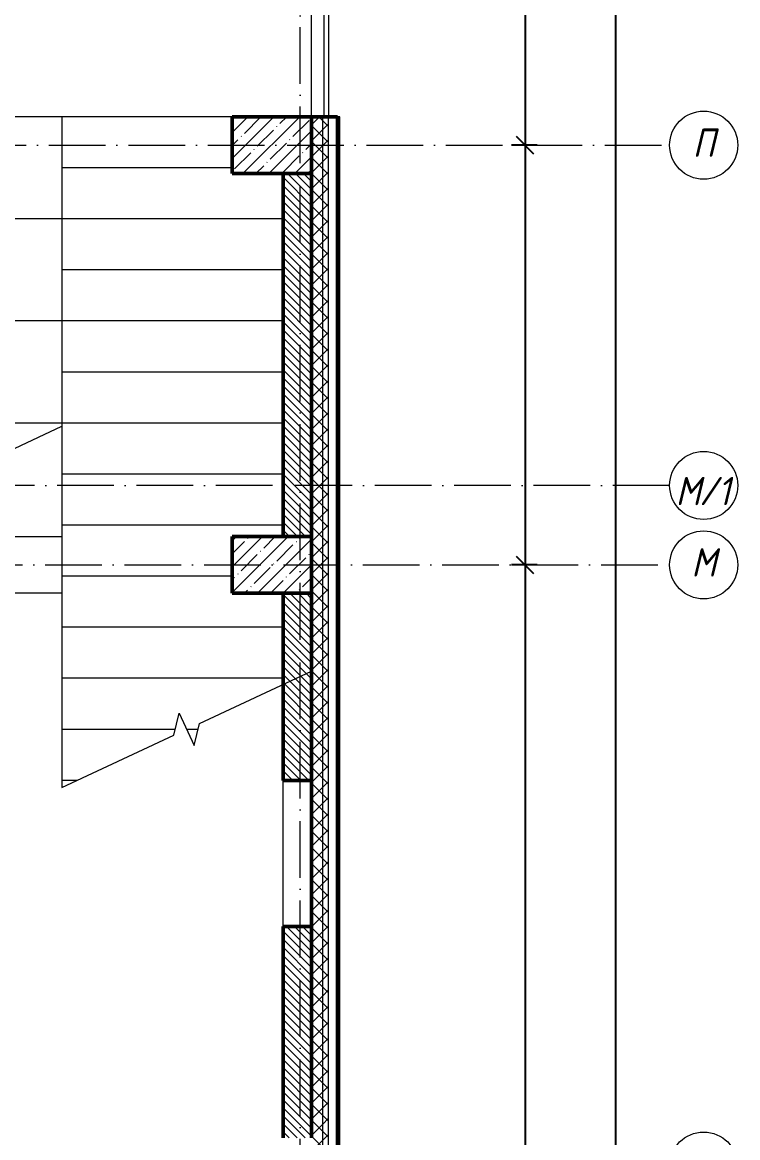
# Model space of a CAD drawing. Header units: millimetres. Extents: x -356862 to 418287, y 0 to 839748.
# Drawn here: x -155515 to -149207, y 476747 to 486580 of the extents above; entities that cross this region are included whole.
import ezdxf

# ---------------------------------------------------------------- set-up
doc = ezdxf.new("R2010")
doc.units = ezdxf.units.MM
doc.linetypes.add('50_200_ШТРИХ_1Т_ш5_п1_п1_', pattern=[700, 500, -100, 0, -100])
for name, color, linetype, lineweight in [('A-____-____-DIMS', 7, 'Continuous', 9), ('A-WALL-____-MCUT-2', 7, 'Continuous', 50), ('A-WALL-____-MCUT-3', 7, 'Continuous', 9), ('A-WALL-____-OTLN', 7, 'Continuous', 9), ('A-WALL-____-PATT-1', 7, 'Continuous', 9), ('A-WALL-FNSH-MCUT-1', 7, 'Continuous', 9), ('I-WALL-____-OTLN', 7, 'Continuous', 9), ('S-COLS-____-MCUT', 7, 'Continuous', 50), ('S-COLS-____-OTLN', 7, 'Continuous', 9), ('S-GRID-____-IDEN', 7, 'Continuous', 9), ('S-GRID-____-OTLN-1', 7, '50_200_ШТРИХ_1Т_ш5_п1_п1_', 9), ('S-STRS-____-MBND', 7, 'Continuous', 9), ('S-STRS-____-OTLN-1', 7, 'Continuous', 9)]:
    doc.layers.add(name, color=color, linetype=linetype, lineweight=lineweight)
doc.styles.add('ISOCPEUR_I', font='isocpeui.ttf', dxfattribs={"width": 0.9, "height": 2.5})
doc.dimstyles.new('ISO-2_5_0_9К_БОЛЬШОЙ_ОСИ', dxfattribs={"dimscale": 304.8, "dimtxt": 248.995294, "dimasz": 0.492126, "dimexe": 0.393701, "dimexo": 0, "dimgap": 0, "dimtad": 1, "dimdec": 0, "dimzin": 0, "dimdsep": 46, "dimtxsty": 'ISOCPEUR_I', "dimblk1": 'OBLIQUE', "dimblk2": 'OBLIQUE', "dimsah": 1, "dimcen": 0.09, "dimdle": 0.393701, "dimazin": 0, "dimtfac": 1, "dimtdec": 4, "dimtix": 1, "dimtmove": 0, "dimatfit": 3, "dimfxl": 1, "dimtvp": 1, "dimtolj": 1, "dimtzin": 0, "dimarcsym": 2})
pattern_1 = [(135, (-176515.067, 459015.94), (-35.35534, -35.35534), [])]
pattern_2 = [(45, (-176515.07, 459015.94), (-70.71068, 70.71068), []), (135, (-176515.07, 459015.94), (-70.71068, -70.71068), [])]

# ---------------------------------------------------------------- blocks, each defined once
blk = doc.blocks.new('BSC_Колонна _Прямоугольная - 500х700-V117-АР1_План отверстий 1 этажа в осях 1-64_А-ГГ')
at = {"layer": 'S-COLS-____-OTLN'}
h = blk.add_hatch(dxfattribs=at)
h.set_pattern_fill('FP_150', color=256, style=0, pattern_type=2)
h.set_pattern_definition([(315, (-22781.04, 23200), (114.04925, 114.04925), []), (315, (-22781.04, 23085.95), (114.04925, 114.04925), [201.613, -40.323, 3.353, -36.97])])
h.paths.add_polyline_path([(-250, 350), (-250, -350), (250, -350), (250, 350)], flags=0)
at = {"layer": 'S-COLS-____-MCUT'}
for p, q in [((250, 350), (-250, 350)), ((-250, 350), (-250, -350)), ((250, -350), (250, 350)), ((-250, -350), (250, -350))]:
    blk.add_line(p, q, dxfattribs=at)
blk = doc.blocks.new('BSC_Колонна _Прямоугольная - 500х700-V118-АР1_План отверстий 1 этажа в осях 1-64_А-ГГ')
at = {"layer": 'S-COLS-____-OTLN'}
h = blk.add_hatch(dxfattribs=at)
h.set_pattern_fill('FP_151', color=256, style=0, pattern_type=2)
h.set_pattern_definition([(315, (-26481.04, 23200), (114.04925, 114.04925), []), (315, (-26481.04, 23085.95), (114.04925, 114.04925), [201.613, -40.323, 3.353, -36.97])])
h.paths.add_polyline_path([(-250, -350), (250, -350), (250, 350), (-250, 350)], flags=0)
at = {"layer": 'S-COLS-____-MCUT'}
for p, q in [((250, 350), (-250, 350)), ((-250, 350), (-250, -350)), ((250, -350), (250, 350)), ((-250, -350), (250, -350))]:
    blk.add_line(p, q, dxfattribs=at)
blk = doc.blocks.new('Ось сетки - Круг_Ø6_00__ISO-2_5_0_9K_-25732049-АР1_План отверстий 1 этажа в осях 1-64_А-ГГ')
at = {"layer": 'S-GRID-____-IDEN'}
blk.add_circle((0, 0), 3, dxfattribs=at)
blk = doc.blocks.new('_Oblique')
at = {"color": 0, "linetype": 'ByBlock', "lineweight": -2}
blk.add_line((-0.5, -0.5), (0.5, 0.5), dxfattribs=at)
blk = doc.blocks.new('*D13296')
at = {"layer": 'A-____-____-DIMS', "color": 0, "lineweight": -2, "transparency": 16777216}
for p, q in [((-151082.5, 491617), (-151082.5, 485377)), ((-150976.5, 491497), (-151202.5, 491497)), ((-150976.5, 485497), (-151202.5, 485497))]:
    blk.add_line(p, q, dxfattribs=at)
at = {"layer": 'Defpoints', "color": 0, "transparency": 16777216}
for p in [(-150976.5, 491497), (-151082.5, 485497), (-150976.5, 485497)]:
    blk.add_point(p, dxfattribs=at)
at = {"layer": 'A-____-____-DIMS', "color": 0, "lineweight": -2, "transparency": 16777216, "xscale": 150, "yscale": 150, "zscale": 150}
for p, rotation in [((-151082.5, 491497), 90), ((-151082.5, 485497), 270)]:
    blk.add_blockref('_Oblique', p, dxfattribs=dict(at, rotation=rotation))
at = {"layer": 'A-____-____-DIMS', "color": 0, "transparency": 16777216, "insert": (-151083.8, 488497), "char_height": 2.5, "width": 758.478, "attachment_point": 5, "rotation": 90, "style": 'ISOCPEUR_I'}
blk.add_mtext('\\A1;6000', dxfattribs=at)
blk = doc.blocks.new('*D13297')
at = {"layer": 'A-____-____-DIMS', "color": 0, "lineweight": -2, "transparency": 16777216}
for p, q in [((-151082.5, 485617), (-151082.5, 481677)), ((-150976.5, 485497), (-151202.5, 485497)), ((-150976.5, 481797), (-151202.5, 481797))]:
    blk.add_line(p, q, dxfattribs=at)
at = {"layer": 'Defpoints', "color": 0, "transparency": 16777216}
for p in [(-150976.5, 485497), (-151082.5, 481797), (-150976.5, 481797)]:
    blk.add_point(p, dxfattribs=at)
at = {"layer": 'A-____-____-DIMS', "color": 0, "lineweight": -2, "transparency": 16777216, "xscale": 150, "yscale": 150, "zscale": 150}
for p, rotation in [((-151082.5, 485497), 90), ((-151082.5, 481797), 270)]:
    blk.add_blockref('_Oblique', p, dxfattribs=dict(at, rotation=rotation))
at = {"layer": 'A-____-____-DIMS', "color": 0, "transparency": 16777216, "insert": (-151083.8, 483647), "char_height": 2.5, "width": 758.478, "attachment_point": 5, "rotation": 90, "style": 'ISOCPEUR_I'}
blk.add_mtext('\\A1;3700', dxfattribs=at)
blk = doc.blocks.new('*D13298')
at = {"layer": 'A-____-____-DIMS', "color": 0, "lineweight": -2, "transparency": 16777216}
for p, q in [((-151082.5, 481917), (-151082.5, 476377)), ((-150976.5, 481797), (-151202.5, 481797)), ((-150976.5, 476497), (-151202.5, 476497))]:
    blk.add_line(p, q, dxfattribs=at)
at = {"layer": 'Defpoints', "color": 0, "transparency": 16777216}
for p in [(-150976.5, 481797), (-151082.5, 476497), (-150976.5, 476497)]:
    blk.add_point(p, dxfattribs=at)
at = {"layer": 'A-____-____-DIMS', "color": 0, "lineweight": -2, "transparency": 16777216, "xscale": 150, "yscale": 150, "zscale": 150}
for p, rotation in [((-151082.5, 481797), 90), ((-151082.5, 476497), 270)]:
    blk.add_blockref('_Oblique', p, dxfattribs=dict(at, rotation=rotation))
at = {"layer": 'A-____-____-DIMS', "color": 0, "transparency": 16777216, "insert": (-151083.8, 479147), "char_height": 2.5, "width": 758.478, "attachment_point": 5, "rotation": 90, "style": 'ISOCPEUR_I'}
blk.add_mtext('\\A1;5300', dxfattribs=at)
blk = doc.blocks.new('*D13300')
at = {"layer": 'A-____-____-DIMS', "color": 0, "lineweight": -2, "transparency": 16777216}
for p, q in [((-150282.5, 473077), (-150282.5, 506767)), ((-150388.6, 506647), (-150162.5, 506647)), ((-150388.6, 473197), (-150162.5, 473197))]:
    blk.add_line(p, q, dxfattribs=at)
at = {"layer": 'Defpoints', "color": 0, "transparency": 16777216}
for p in [(-150388.6, 506647), (-150282.5, 506647), (-150388.6, 473197)]:
    blk.add_point(p, dxfattribs=at)
at = {"layer": 'A-____-____-DIMS', "color": 0, "lineweight": -2, "transparency": 16777216, "xscale": 150, "yscale": 150, "zscale": 150}
for p, rotation in [((-150282.5, 506647), 90), ((-150282.5, 473197), 270)]:
    blk.add_blockref('_Oblique', p, dxfattribs=dict(at, rotation=rotation))
at = {"layer": 'A-____-____-DIMS', "color": 0, "transparency": 16777216, "insert": (-150283.8, 489922), "char_height": 2.5, "width": 971.082, "attachment_point": 5, "rotation": 90, "style": 'ISOCPEUR_I'}
blk.add_mtext('\\A1;33450', dxfattribs=at)

msp = doc.modelspace()

# ---------------------------------------------------------------- hatches: boundary and pattern name
at = {"layer": 'A-WALL-____-PATT-1'}
h = msp.add_hatch(dxfattribs=at)
h.set_pattern_fill('FP_1', color=256, style=0, pattern_type=2)
h.set_pattern_definition(pattern_2)
h.paths.add_polyline_path([(-152865.0675, 468546.983), (-152865.0675, 470746.983), (-152959.0675, 470746.983), (-152959.0675, 470671.983), (-152965.0675, 470671.983), (-152965.0675, 468546.983)], flags=0)
h.paths.add_polyline_path([(-152959.0675, 472546.983), (-152865.0675, 472546.983), (-152865.0675, 485746.983), (-152965.0675, 485746.983), (-152965.0675, 472621.983), (-152959.0675, 472621.983), (-152959.0675, 472552.983)], flags=0)
h.paths.add_polyline_path([(-152959.0675, 490546.983), (-152865.0675, 490546.983), (-152865.0675, 491746.983), (-152965.0675, 491746.983), (-152965.0675, 490621.983), (-152959.0675, 490621.983), (-152959.0675, 490552.983)], flags=0)
h.paths.add_polyline_path([(-152959.0675, 493546.983), (-152865.0675, 493546.983), (-152865.0675, 494746.983), (-152959.0675, 494746.983), (-152959.0675, 494671.983), (-152965.0675, 494671.983), (-152965.0675, 493621.983), (-152959.0675, 493621.983), (-152959.0675, 493552.983)], flags=0)
h.paths.add_polyline_path([(-152865.0675, 496546.983), (-152865.0675, 497746.983), (-152965.0675, 497746.983), (-152965.0675, 496621.983), (-152959.0675, 496621.983), (-152959.0675, 496546.983)], flags=0)
h.paths.add_polyline_path([(-152959.0675, 499546.983), (-152865.0675, 499546.983), (-152865.0675, 500566.983), (-152965.0675, 500566.983), (-152965.0675, 499621.983), (-152959.0675, 499621.983), (-152959.0675, 499552.983)], flags=0)
h = msp.add_hatch(dxfattribs=at)
h.set_pattern_fill('FP_1', color=256, style=0, pattern_type=2)
h.set_pattern_definition(pattern_2)
h.paths.add_polyline_path([(-152815.0675, 468546.983), (-152815.0675, 470746.983), (-152865.0675, 470746.983), (-152865.0675, 468546.983)], flags=0)
h.paths.add_polyline_path([(-152865.0675, 472546.983), (-152815.0675, 472546.983), (-152815.0675, 485746.983), (-152865.0675, 485746.983), (-152865.0675, 473510.3309)], flags=0)
h.paths.add_polyline_path([(-152815.0675, 490546.983), (-152815.0675, 491746.983), (-152865.0675, 491746.983), (-152865.0675, 490546.983)], flags=0)
h.paths.add_polyline_path([(-152815.0675, 493546.983), (-152815.0675, 494746.983), (-152865.0675, 494746.983), (-152865.0675, 493546.983)], flags=0)
h.paths.add_polyline_path([(-152865.0675, 496546.983), (-152815.0675, 496546.983), (-152815.0675, 497746.983), (-152865.0675, 497746.983), (-152865.0675, 497590.1628)], flags=0)
h.paths.add_polyline_path([(-152815.0675, 499546.983), (-152815.0675, 500566.983), (-152865.0675, 500566.983), (-152865.0675, 499546.983)], flags=0)
h = msp.add_hatch(dxfattribs=at)
h.set_pattern_fill('FP_3', color=256, style=0, pattern_type=2)
h.set_pattern_definition([(45, (-176515.07, 459015.94), (-85.5366, 85.5366), []), (45, (-176458.04, 459015.94), (-85.5366, 85.5366), [])])
h.paths.add_polyline_path([(-152715.0675, 468736.983), (-152715.0675, 470746.983), (-152735.0675, 470746.983), (-152735.0675, 468736.983)], flags=0)
h.paths.add_polyline_path([(-152715.0675, 472546.983), (-152715.0675, 485746.983), (-152735.0675, 485746.983), (-152735.0675, 472546.983)], flags=0)
h.paths.add_polyline_path([(-152735.0675, 490546.983), (-152715.0675, 490546.983), (-152715.0675, 491746.983), (-152735.0675, 491746.983), (-152735.0675, 490710.2108)], flags=0)
h.paths.add_polyline_path([(-152715.0675, 493546.983), (-152715.0675, 494746.983), (-152735.0675, 494746.983), (-152735.0675, 493546.983)], flags=0)
h.paths.add_polyline_path([(-152715.0675, 496546.983), (-152715.0675, 497746.983), (-152735.0675, 497746.983), (-152735.0675, 496546.983)], flags=0)
h.paths.add_polyline_path([(-152715.0675, 499546.983), (-152715.0675, 500566.983), (-152735.0675, 500566.983), (-152735.0675, 499546.983)], flags=0)
h = msp.add_hatch(dxfattribs=at)
h.set_pattern_fill('FP_6', color=256, style=0, pattern_type=2)
h.set_pattern_definition(pattern_1)
h.paths.add_polyline_path([(-152965.0675, 482046.983), (-152965.0675, 485246.983), (-153215.0675, 485246.983), (-153215.0675, 482046.983)], flags=0)
h = msp.add_hatch(dxfattribs=at)
h.set_pattern_fill('FP_6', color=256, style=0, pattern_type=2)
h.set_pattern_definition(pattern_1)
h.paths.add_polyline_path([(-152965.0675, 476746.983), (-152965.0675, 478608.0363), (-153215.0675, 478608.0363), (-153215.0675, 476746.983)], flags=0)
h.paths.add_polyline_path([(-152965.0675, 479896.983), (-152965.0675, 481546.983), (-153215.0675, 481546.983), (-153215.0675, 479896.983)], flags=0)

# ---------------------------------------------------------------- linework, layer by layer
at = {"layer": 'A-WALL-____-MCUT-2'}
for p, q in [((-152735.0675, 485746.983), (-152965.0675, 485746.983)), ((-152735.0675, 485746.983), (-152735.0675, 472546.983)), ((-153215.0675, 485246.983), (-153215.0675, 482046.983)), ((-152965.0675, 485246.983), (-152965.0675, 482046.983)), ((-153215.0675, 481546.983), (-153215.0675, 479896.983)), ((-152965.0675, 481546.983), (-152965.0675, 476746.983)), ((-153215.0675, 479896.983), (-152965.0675, 479896.983)), ((-153215.0675, 478608.0363), (-153215.0675, 476746.983)), ((-152965.0675, 478608.0363), (-153215.0675, 478608.0363))]:
    msp.add_line(p, q, dxfattribs=at)
at = {"layer": 'A-WALL-____-MCUT-3'}
for p, q in [((-152865.0675, 472546.983), (-152865.0675, 485746.983)), ((-152815.0675, 472546.983), (-152815.0675, 485746.983))]:
    msp.add_line(p, q, dxfattribs=at)
at = {"layer": 'A-WALL-____-OTLN'}
for p, q in [((-152965.0675, 485746.983), (-152965.0675, 490546.983)), ((-152855.0675, 490546.983), (-152855.0675, 485746.983)), ((-152815.0675, 490546.983), (-152815.0675, 485746.983)), ((-157249.4619, 482046.983), (-155165.0675, 482046.983)), ((-155165.0675, 481546.983), (-157375.0675, 481546.983))]:
    msp.add_line(p, q, dxfattribs=at)
at = {"layer": 'A-WALL-FNSH-MCUT-1'}
for p, q in [((-152715.0675, 485746.983), (-152735.0675, 485746.983)), ((-152715.0675, 472546.983), (-152715.0675, 485746.983))]:
    msp.add_line(p, q, dxfattribs=at)
at = {"layer": 'I-WALL-____-OTLN'}
msp.add_line((-153215.0675, 478608.0363), (-153215.0675, 479896.983), dxfattribs=at)
at = {"layer": 'S-GRID-____-OTLN-1'}
for p, q in [((-153065.0675, 454533.3346), (-153065.0675, 508896.9006)), ((-181183.8377, 485496.983), (-149807.3283, 485496.983)), ((-149807.3283, 482496.983), (-181183.8377, 482496.983)), ((-168615.0675, 481796.983), (-149807.3283, 481796.983))]:
    msp.add_line(p, q, dxfattribs=at)
at = {"layer": 'S-STRS-____-MBND'}
for p, q in [((-158851.779, 481299.8102), (-155165.0675, 483018.9521)), ((-153951.779, 480399.8102), (-152965.0675, 480859.9214)), ((-154178.3559, 480294.1557), (-154131.1016, 480488.5935)), ((-154131.1016, 480488.5935), (-153999.0334, 480205.3724)), ((-153999.0334, 480205.3724), (-153951.779, 480399.8102)), ((-155165.0675, 479834.0445), (-154178.3559, 480294.1557))]:
    msp.add_line(p, q, dxfattribs=at)
at = {"layer": 'S-STRS-____-OTLN-1'}
for p, q in [((-155165.0675, 485746.983), (-162065.0675, 485746.983)), ((-155165.0675, 485746.983), (-162065.0675, 485746.983)), ((-153665.0675, 485746.983), (-155165.0675, 485746.983)), ((-153665.0675, 485746.983), (-155165.0675, 485746.983)), ((-155165.0675, 485746.983), (-155165.0675, 484846.983)), ((-155165.0675, 485296.983), (-155165.0675, 484846.983)), ((-153665.0675, 485296.983), (-155165.0675, 485296.983)), ((-153665.0675, 485296.983), (-155165.0675, 485296.983)), ((-155165.0675, 484846.983), (-162765.0675, 484846.983)), ((-155165.0675, 484846.983), (-162765.0675, 484846.983)), ((-153215.0675, 484846.983), (-155165.0675, 484846.983)), ((-153215.0675, 484846.983), (-155165.0675, 484846.983)), ((-155165.0675, 484846.983), (-155165.0675, 483946.983)), ((-155165.0675, 484396.983), (-155165.0675, 483946.983)), ((-153215.0675, 484396.983), (-155165.0675, 484396.983)), ((-153215.0675, 484396.983), (-155165.0675, 484396.983)), ((-155165.0675, 483946.983), (-162765.0675, 483946.983)), ((-155165.0675, 483946.983), (-162765.0675, 483946.983)), ((-153215.0675, 483946.983), (-155165.0675, 483946.983)), ((-153215.0675, 483946.983), (-155165.0675, 483946.983)), ((-155165.0675, 483946.983), (-155165.0675, 483046.983)), ((-155165.0675, 483496.983), (-155165.0675, 483046.983)), ((-153215.0675, 483496.983), (-155165.0675, 483496.983)), ((-153215.0675, 483496.983), (-155165.0675, 483496.983)), ((-155165.0675, 483046.983), (-162765.0675, 483046.983)), ((-155165.0675, 483046.983), (-162765.0675, 483046.983)), ((-153215.0675, 483046.983), (-155165.0675, 483046.983)), ((-153215.0675, 483046.983), (-155165.0675, 483046.983)), ((-155165.0675, 483046.983), (-155165.0675, 483018.9521)), ((-155165.0675, 483018.9521), (-155165.0675, 482596.983)), ((-155165.0675, 482596.983), (-155165.0675, 482146.983)), ((-153215.0675, 482596.983), (-155165.0675, 482596.983)), ((-153215.0675, 482596.983), (-155165.0675, 482596.983)), ((-155165.0675, 482146.983), (-155165.0675, 481696.983)), ((-153215.0675, 482146.983), (-155165.0675, 482146.983)), ((-153215.0675, 482146.983), (-155165.0675, 482146.983)), ((-155165.0675, 481696.983), (-155165.0675, 481246.983)), ((-153665.0675, 481696.983), (-155165.0675, 481696.983)), ((-153665.0675, 481696.983), (-155165.0675, 481696.983)), ((-155165.0675, 481246.983), (-155165.0675, 480796.983)), ((-153215.0675, 481246.983), (-155165.0675, 481246.983)), ((-153215.0675, 481246.983), (-155165.0675, 481246.983)), ((-155165.0675, 480796.983), (-155165.0675, 480346.983)), ((-153215.0675, 480796.983), (-155165.0675, 480796.983)), ((-153215.0675, 480796.983), (-155165.0675, 480796.983)), ((-155165.0675, 480346.983), (-155165.0675, 479896.983)), ((-154165.5173, 480346.983), (-155165.0675, 480346.983)), ((-154165.5173, 480346.983), (-155165.0675, 480346.983)), ((-153964.6176, 480346.983), (-154065.0675, 480346.983)), ((-153964.6176, 480346.983), (-154065.0675, 480346.983)), ((-155165.0675, 479896.983), (-155165.0675, 479834.0445)), ((-155030.0956, 479896.983), (-155165.0675, 479896.983)), ((-155030.0956, 479896.983), (-155165.0675, 479896.983))]:
    msp.add_line(p, q, dxfattribs=at)

# ---------------------------------------------------------------- block references
at = {"layer": 'S-COLS-____-OTLN', "rotation": 89.9999999999999}
for name, p in [('BSC_Колонна _Прямоугольная - 500х700-V118-АР1_План отверстий 1 этажа в осях 1-64_А-ГГ', (-153315.0675, 485496.983)), ('BSC_Колонна _Прямоугольная - 500х700-V117-АР1_План отверстий 1 этажа в осях 1-64_А-ГГ', (-153315.0675, 481796.983))]:
    msp.add_blockref(name, p, dxfattribs=at)
at = {"layer": 'S-GRID-____-IDEN', "xscale": 99.99999999999993, "yscale": 99.99999999999993, "zscale": 99.99999999999993}
for p, rotation in [((-149507.3283, 485496.983), 269.9999999999996), ((-149507.3283, 482496.983), 89.9999999999998), ((-149507.3283, 481796.983), 269.9999999999996), ((-149507.3283, 476496.983), 89.9999999999998)]:
    msp.add_blockref('Ось сетки - Круг_Ø6_00__ISO-2_5_0_9K_-25732049-АР1_План отверстий 1 этажа в осях 1-64_А-ГГ', p, dxfattribs=dict(at, rotation=rotation))

# ---------------------------------------------------------------- texts
at = {"layer": 'S-GRID-____-IDEN', "char_height": 250, "attachment_point": 1, "style": 'ISOCPEUR_I'}
for s, insert, width in [('\\fISOCPEUR|b0|i1|c204|p34|;\\W.9;П', (-149605.3078, 485643.6154), 223.670812), ('\\fISOCPEUR|b0|i1|c204|p34|;\\W.9;М', (-149754.9488, 482573.0588), 252.531562), ('/1', (-149546.5894, 482573.0588), 346.329), ('\\fISOCPEUR|b0|i1|c204|p34|;\\W.9;М', (-149617.0078, 481943.6154), 252.531562)]:
    msp.add_mtext(s, dxfattribs=dict(at, insert=insert, width=width))

# ---------------------------------------------------------------- dimensions: what is measured, and where the dimension line sits
at = {"layer": 'A-____-____-DIMS'}
for base, p1, p2, override, picture, middle in [((-150282.5342, 506646.983), (-150388.6002, 473196.983), (-150388.6002, 506646.983), {"dimpost": '<>', "dimfxl": 33450}, '*D13300', (-150283.7842, 489921.983)), ((-151082.5342, 485496.983), (-150976.4682, 491496.983), (-150976.4682, 485496.983), {"dimpost": '<>', "dimfxl": 6000}, '*D13296', (-151083.7842, 488496.983)), ((-151082.5342, 481796.983), (-150976.4682, 485496.983), (-150976.4682, 481796.983), {"dimpost": '<>', "dimfxl": 3700}, '*D13297', (-151083.8003, 483646.983)), ((-151082.5342, 476496.983), (-150976.4682, 481796.983), (-150976.4682, 476496.983), {"dimpost": '<>', "dimfxl": 5300}, '*D13298', (-151083.7842, 479146.983))]:
    dim = msp.add_linear_dim(base=base, p1=p1, p2=p2, angle=90, dimstyle='ISO-2_5_0_9К_БОЛЬШОЙ_ОСИ', override=override, dxfattribs=at)
    dim.commit()
    dim.dimension.update_dxf_attribs({"geometry": picture, "text_midpoint": middle})

doc.saveas('drawing.dxf')
